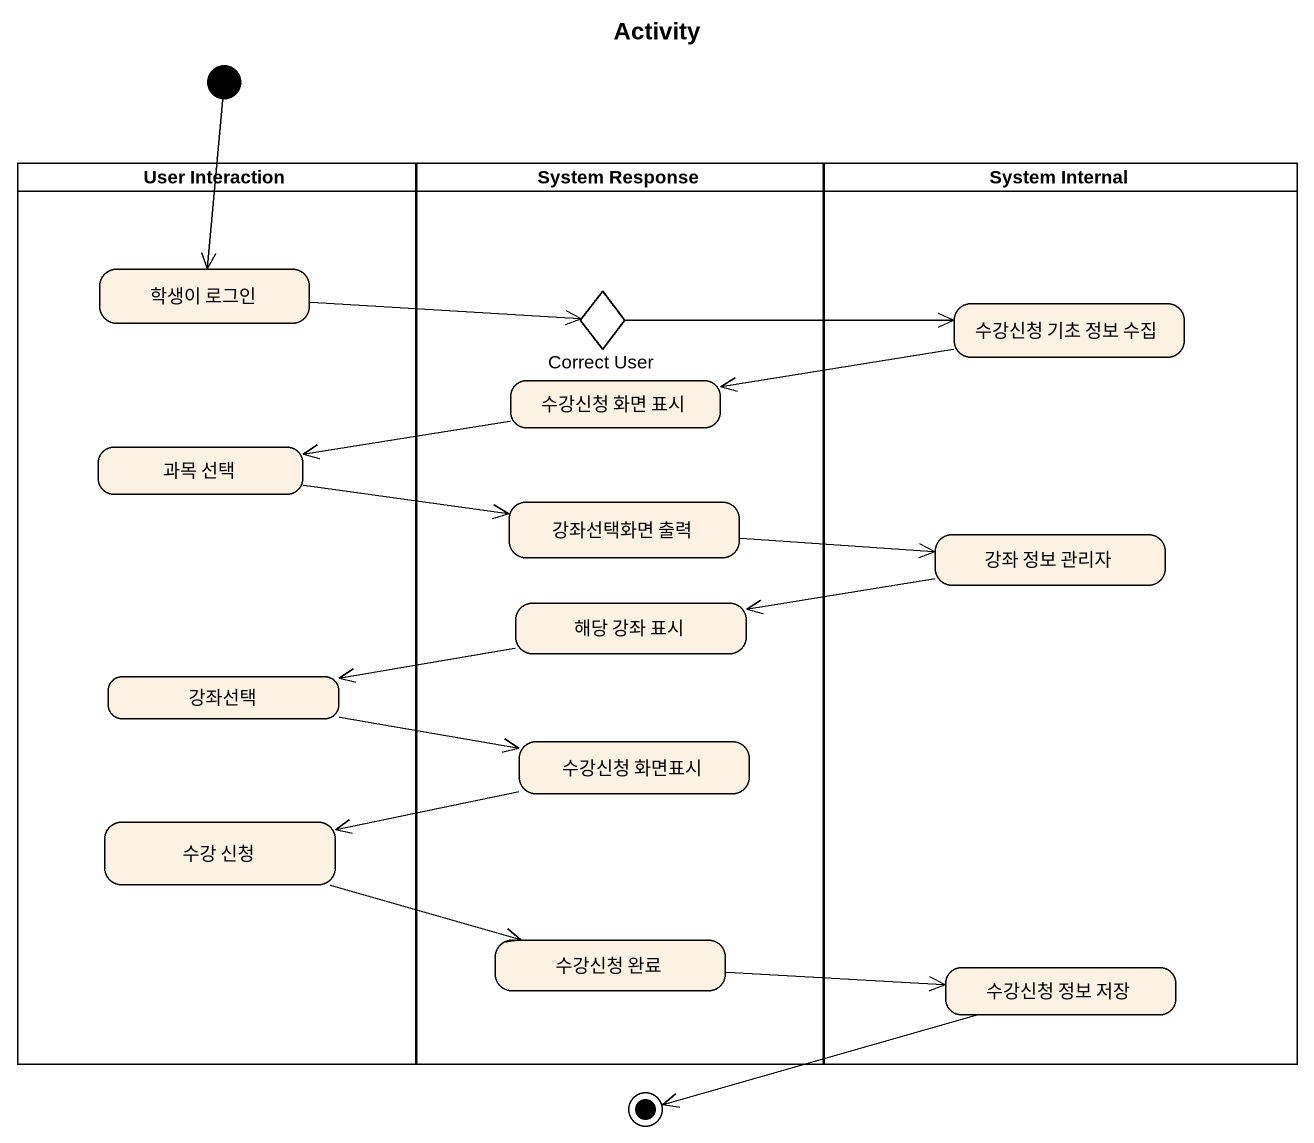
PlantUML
@startuml
title Activity
hide empty description
state initial1 <<start>>
state "User Interaction" as User_Interaction <<partition>> {
  state "학생이 로그인" as 학생이_로그인
  state "과목 선택" as 과목_선택
  state 강좌선택
  state "수강 신청" as 수강_신청
}
state "System Response" as System_Response <<partition>> {
  state "Correct User" as Correct_User <<choice>>
  state "수강신청 화면 표시" as 수강신청_화면_표시
  state "강좌선택화면 출력" as 강좌선택화면_출력
  state "해당 강좌 표시" as 해당_강좌_표시
  state "수강신청 화면표시" as 수강신청_화면표시
  state "수강신청 완료" as 수강신청_완료
}
state "System Internal" as System_Internal <<partition>> {
  state "수강신청 기초 정보 수집" as 수강신청_기초_정보_수집
  state "강좌 정보 관리자" as 강좌_정보_관리자
  state "수강신청 정보 저장" as 수강신청_정보_저장
}
state final1 <<end>>
initial1 --> 학생이_로그인
학생이_로그인 -right-> Correct_User
Correct_User -right-> 수강신청_기초_정보_수집
수강신청_기초_정보_수집 -left-> 수강신청_화면_표시
수강신청_화면_표시 -left-> 과목_선택
과목_선택 -right-> 강좌선택화면_출력
강좌선택화면_출력 -right-> 강좌_정보_관리자
강좌_정보_관리자 -left-> 해당_강좌_표시
해당_강좌_표시 -left-> 강좌선택
강좌선택 -right-> 수강신청_화면표시
수강신청_화면표시 -left-> 수강_신청
수강_신청 -right-> 수강신청_완료
수강신청_완료 -right-> 수강신청_정보_저장
수강신청_정보_저장 -left-> final1
@enduml
